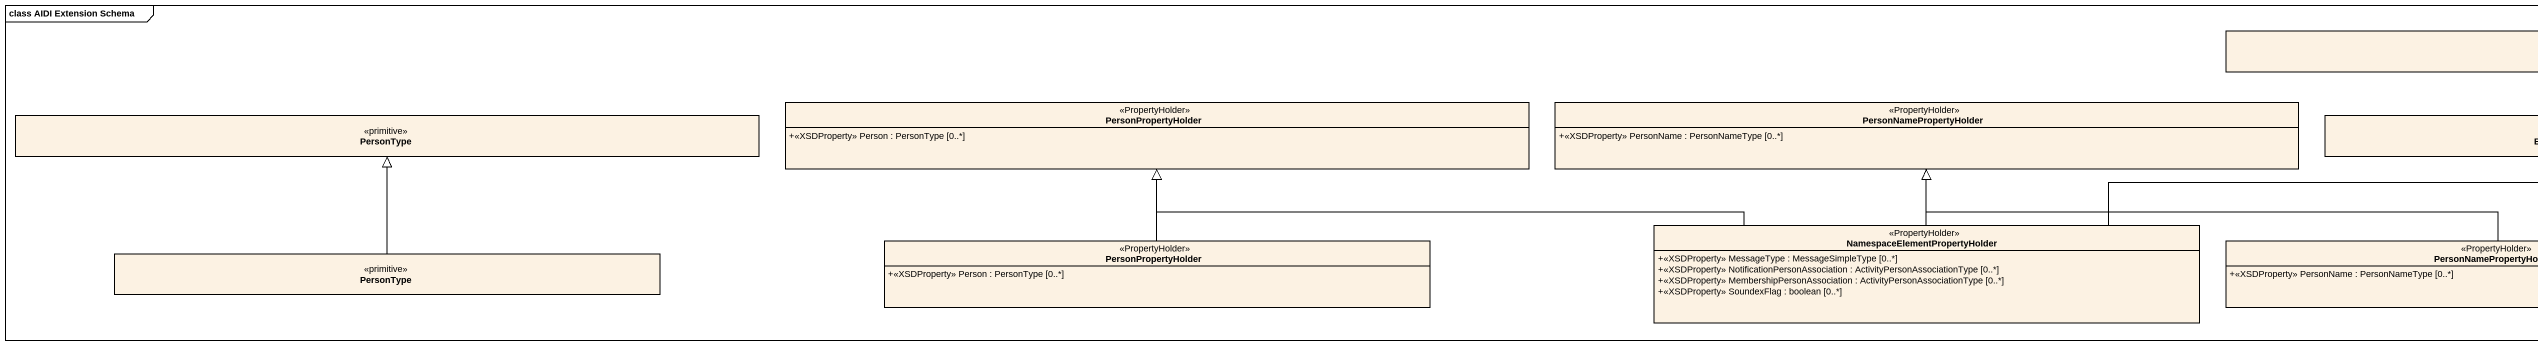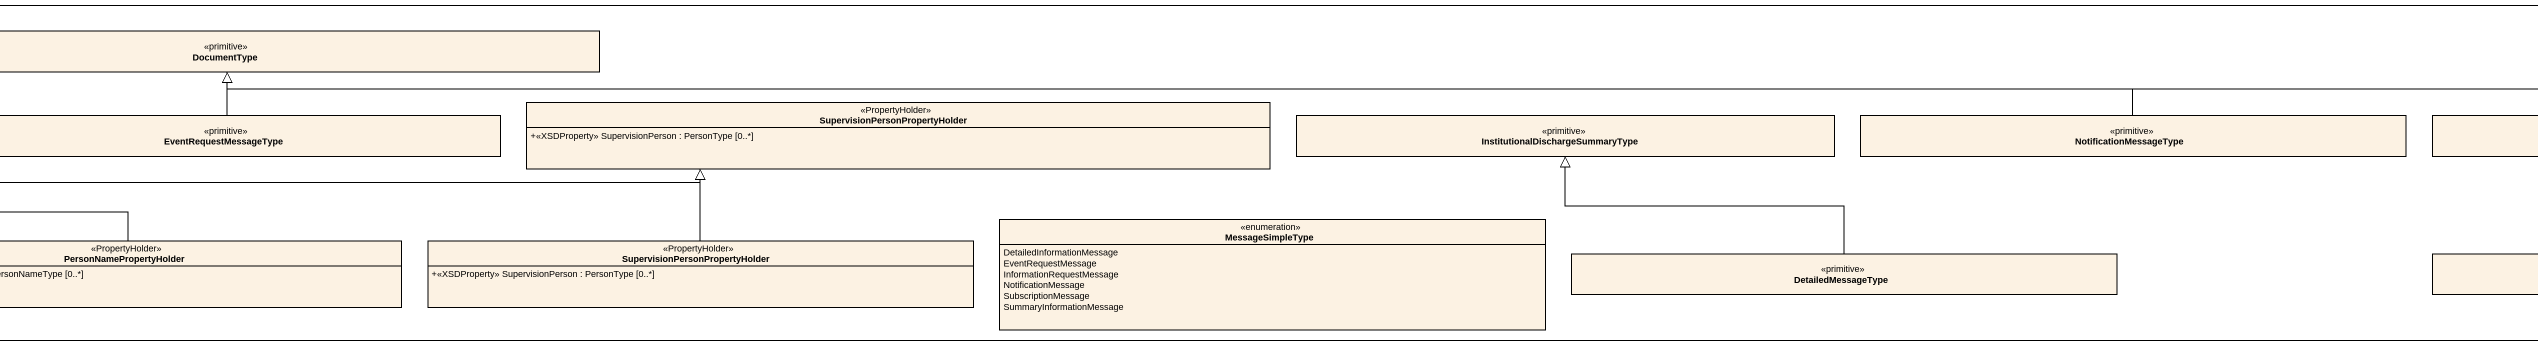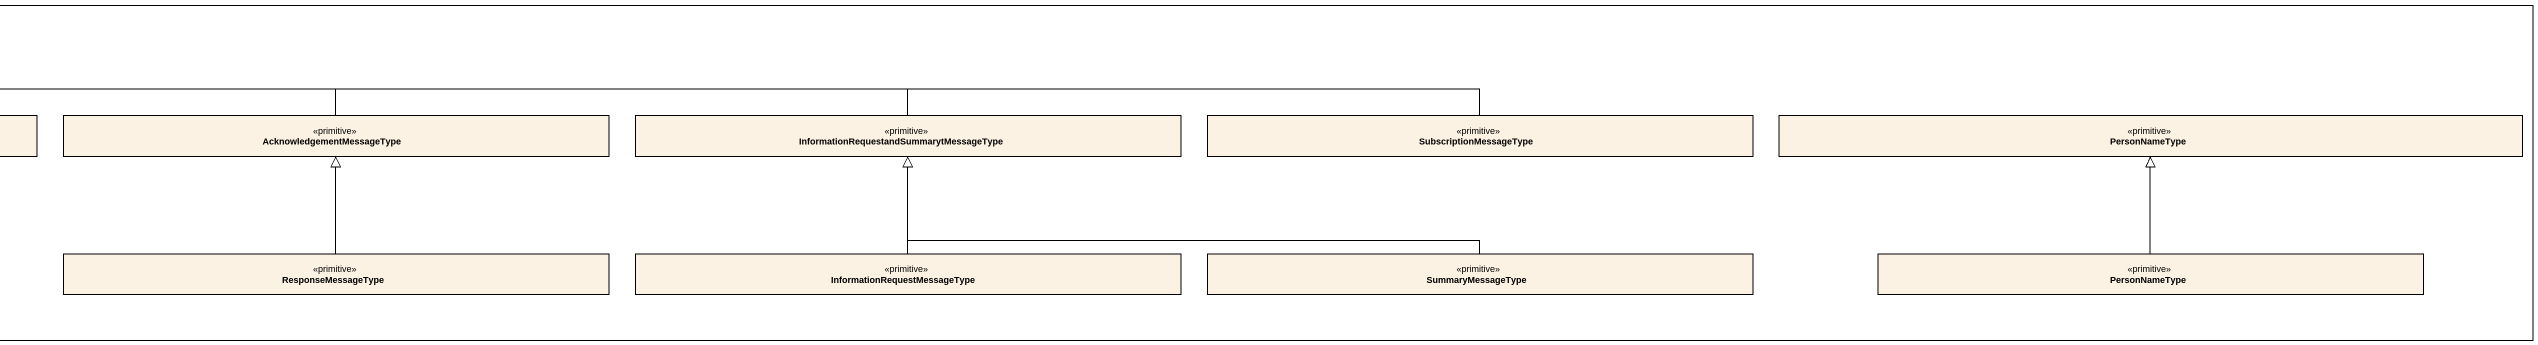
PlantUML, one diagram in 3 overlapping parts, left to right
@startuml
mainframe class AIDI Extension Schema
hide circle
hide empty members
skinparam classAttributeIconSize 0
class DocumentType <<primitive>>
class PersonType <<primitive>>
class PersonPropertyHolder <<PropertyHolder>> {
  +<<XSDProperty>> Person : PersonType [0..*]
}
class PersonNamePropertyHolder <<PropertyHolder>> {
  +<<XSDProperty>> PersonName : PersonNameType [0..*]
}
class EventRequestMessageType <<primitive>>
class "SupervisionPersonPropertyHolder" as SupervisionPersonPropertyHol <<PropertyHolder>> {
  +<<XSDProperty>> SupervisionPerson : PersonType [0..*]
}
class "InstitutionalDischargeSummaryType" as InstitutionalDischargeSummar <<primitive>>
class NotificationMessageType <<primitive>>
class AcknowledgementMessageType <<primitive>>
class "InformationRequestandSummarytMessageType" as InformationRequestandSummary <<primitive>>
class SubscriptionMessageType <<primitive>>
class PersonNameType <<primitive>>
class "NamespaceElementPropertyHolder" as NamespaceElementPropertyHold <<PropertyHolder>> {
  +<<XSDProperty>> MessageType : MessageSimpleType [0..*]
  +<<XSDProperty>> NotificationPersonAssociation : ActivityPersonAssociationType [0..*]
  +<<XSDProperty>> MembershipPersonAssociation : ActivityPersonAssociationType [0..*]
  +<<XSDProperty>> SoundexFlag : boolean [0..*]
}
enum MessageSimpleType {
  DetailedInformationMessage
  EventRequestMessage
  InformationRequestMessage
  NotificationMessage
  SubscriptionMessage
  SummaryInformationMessage
}
class "PersonType" as PersonType_2 <<primitive>>
class "PersonPropertyHolder" as PersonPropertyHolder_2 <<PropertyHolder>> {
  +<<XSDProperty>> Person : PersonType [0..*]
}
class "PersonNamePropertyHolder" as PersonNamePropertyHolder_2 <<PropertyHolder>> {
  +<<XSDProperty>> PersonName : PersonNameType [0..*]
}
class "SupervisionPersonPropertyHolder" as SupervisionPersonPropertyHol_2 <<PropertyHolder>> {
  +<<XSDProperty>> SupervisionPerson : PersonType [0..*]
}
class DetailedMessageType <<primitive>>
class ResponseMessageType <<primitive>>
class "InformationRequestMessageType" as InformationRequestMessageTyp <<primitive>>
class SummaryMessageType <<primitive>>
class "PersonNameType" as PersonNameType_2 <<primitive>>
EventRequestMessageType -up-|> DocumentType
NotificationMessageType -left-|> DocumentType
AcknowledgementMessageType -left-|> DocumentType
InformationRequestandSummary -left-|> DocumentType
SubscriptionMessageType -left-|> DocumentType
NamespaceElementPropertyHold -left-|> PersonPropertyHolder
NamespaceElementPropertyHold -up-|> PersonNamePropertyHolder
NamespaceElementPropertyHold -right-|> SupervisionPersonPropertyHol
PersonType_2 -up-|> PersonType
PersonPropertyHolder_2 -up-|> PersonPropertyHolder
PersonNamePropertyHolder_2 -left-|> PersonNamePropertyHolder
SupervisionPersonPropertyHol_2 -up-|> SupervisionPersonPropertyHol
DetailedMessageType -left-|> InstitutionalDischargeSummar
ResponseMessageType -up-|> AcknowledgementMessageType
InformationRequestMessageTyp -up-|> InformationRequestandSummary
SummaryMessageType -left-|> InformationRequestandSummary
PersonNameType_2 -up-|> PersonNameType
@enduml
